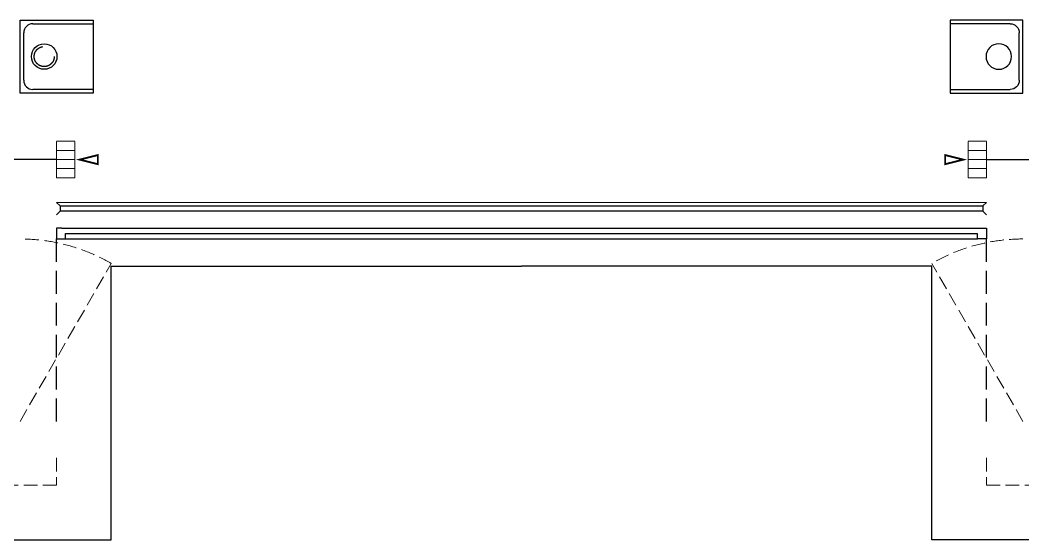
# Model space of a CAD drawing. Extents: x 2803505 to 5851001, y -1372902 to 24339.
# Drawn here: x 3038256 to 3043756, y -797786 to -794936 of the extents above; entities that cross this region are included whole.
import ezdxf

# ---------------------------------------------------------------- set-up
doc = ezdxf.new("R2010")
doc.units = 0
doc.header["$LTSCALE"] = 1000
doc.header["$MEASUREMENT"] = 0
doc.linetypes.add('#P_--_20B1_001_t3$0$DASH', pattern=[0.35, 0.25, -0.1])
doc.linetypes.add('DASH', pattern=[0.35, 0.25, -0.1])
doc.layers.get('0').update_dxf_attribs({"linetype": 'CONTINUOUS'})
for name, color, linetype in [('!!电气', 1, 'CONTINUOUS'), ('3-栏杆1', 252, 'CONTINUOUS'), ('VPIPE-凝结', 150, 'CONTINUOUS'), ('VPIPE-雨水', 4, 'DASH'), ('看线', 185, 'CONTINUOUS'), ('管', 193, 'CONTINUOUS'), ('铝合金', 144, 'CONTINUOUS')]:
    doc.layers.add(name, color=color, linetype=linetype)
for name, color, linetype, lineweight in [('WINDOW', 146, 'CONTINUOUS', 20), ('平面-分水线', 189, 'CONTINUOUS', 15), ('平面-看线', 252, 'CONTINUOUS', 15)]:
    doc.layers.add(name, color=color, linetype=linetype, lineweight=lineweight)

# ---------------------------------------------------------------- blocks, each defined once
blk = doc.blocks.new('DFSFSF')
at = {"layer": '平面-分水线'}
for p, q in [((697141.9, 775567.7), (697141.9, 775667.6)), ((697342.3, 775667.6), (697142.7, 775667.6)), ((697193.1, 775567.7), (697193.1, 775667.6)), ((697242.5, 775567.7), (697242.5, 775667.6)), ((697291.9, 775567.7), (697291.9, 775667.6)), ((697342.3, 775667.6), (697342.3, 775567.7)), ((697342.3, 775567.7), (697342.3, 775667.6)), ((697342.3, 775567.7), (697142.7, 775567.7))]:
    blk.add_line(p, q, dxfattribs=at)
blk = doc.blocks.new('DFGDGDGD')
at = {"layer": '平面-分水线', "const_width": 10}
blk.add_lwpolyline([(697267.5, 775440.7), (697242.5, 775540.7), (697217.5, 775440.7)], close=True, dxfattribs=at)
blk.add_blockref('DFSFSF', (0, 0))
blk = doc.blocks.new('A$C3EB2330C')
at = {"layer": '管', "color": 252}
for p, q in [((0, 380), (330, 380)), ((380, 330), (380, 70)), ((330, 20), (0, 20))]:
    blk.add_line(p, q, dxfattribs=at)
blk.add_lwpolyline([(400, 400), (400, 0), (0, 0), (0, 400)], close=True, dxfattribs=at)
for centre, start, end in [((330, 330), 0, 90), ((330, 70), 270, 360)]:
    blk.add_arc(centre, 50, start, end, dxfattribs=at)
blk.add_ellipse((267.5, 200), major_axis=(-49.5, -49.5), ratio=1, start_param=-0.785398, end_param=5.497787, dxfattribs=at)
blk = doc.blocks.new('A$C100F5A36')
at = {"layer": '3-栏杆1', "color": 252}
for p, q in [((34272.7, -17600.2), (34252.5, -17582.4)), ((34252.5, -17582.4), (34272.7, -17600.2)), ((39332.2, -17600.2), (39352.5, -17582.4)), ((39352.5, -17582.4), (39332.2, -17600.2)), ((34272.7, -17629.5), (34252.5, -17649.3)), ((34252.5, -17649.3), (34272.7, -17629.5)), ((34272.7, -17600.3), (39332.2, -17600.2)), ((34272.7, -17600.2), (34272.7, -17629.5)), ((39332.2, -17629.5), (34272.7, -17629.5)), ((39332.2, -17600.2), (39332.2, -17629.5)), ((39352.5, -17649.3), (39332.2, -17629.5))]:
    blk.add_line(p, q, dxfattribs=at)
at = {"layer": 'VPIPE-凝结', "color": 252}
for p, q in [((34252.5, -17347.4), (33892.5, -17347.4)), ((39352.5, -17347.4), (39712.5, -17347.4))]:
    blk.add_line(p, q, dxfattribs=at)
at = {"layer": 'VPIPE-雨水', "color": 252}
blk.add_circle((34185, -16782.4), 55, dxfattribs=at)
at = {"layer": 'WINDOW', "color": 252, "linetype": 'DASH', "ltscale": 0.3}
for points in [[(34052.5, -18782.4), (34552.5, -17916.4, 0.131652), (34052.5, -17782.4)], [(39552.5, -18782.4), (39052.5, -17916.4, -0.131652), (39552.5, -17782.4)]]:
    blk.add_lwpolyline(points, format="xyb", dxfattribs=at)
at = {"layer": '平面-看线', "color": 252}
blk.add_line((39352.5, -17582.4), (34252.5, -17582.4), dxfattribs=at)
at = {"layer": '平面-看线', "color": 252, "linetype": 'DASH', "ltscale": 0.3}
for points in [[(34252.5, -18982.4), (34252.5, -19132.4), (33102.5, -19132.4), (33102.5, -18982.4)], [(39352.5, -18982.4), (39352.5, -19132.4), (40502.5, -19132.4), (40502.5, -18982.4)]]:
    blk.add_lwpolyline(points, dxfattribs=at)
at = {"layer": '看线', "color": 252, "linetype": '#P_--_20B1_001_t3$0$DASH', "ltscale": 0.5}
for points in [[(34252.5, -18782.4), (34252.5, -17782.4)], [(39352.5, -18782.4), (39352.5, -17782.4)]]:
    blk.add_lwpolyline(points, dxfattribs=at)
at = {"layer": '看线', "color": 252}
for points in [[(14202.5, -18232.4), (14202.5, -19432.4), (34552.5, -19432.4), (34552.5, -17932.4), (36802.5, -17932.4)], [(59402.5, -18232.4), (59402.5, -19432.4), (39052.5, -19432.4), (39052.5, -17932.4), (36802.5, -17932.4)]]:
    blk.add_lwpolyline(points, dxfattribs=at)
at = {"layer": '铝合金', "color": 252}
for points in [[(34282.4, -17722.4), (34252.4, -17722.4), (34252.5, -17782.4), (34302.5, -17782.4), (34302.5, -17752.4)], [(34252.5, -17752.4), (34252.5, -17782.4), (34302.5, -17782.4), (34302.5, -17772.4), (34302.5, -17772.4), (34302.5, -17752.4)], [(34282.4, -17722.4), (39322.4, -17722.4)], [(34302.5, -17752.4), (39302.5, -17752.4)], [(39322.4, -17722.4), (39352.4, -17722.4), (39352.5, -17782.4), (39302.5, -17782.4), (39302.5, -17752.4)], [(39352.5, -17752.4), (39352.5, -17782.4), (39302.5, -17782.4), (39302.5, -17772.4), (39302.5, -17772.4), (39302.5, -17752.4)], [(34302.5, -17782.4), (39302.5, -17782.4)]]:
    blk.add_lwpolyline(points, dxfattribs=at)
at = {"color": 252, "xscale": -1, "rotation": 90}
blk.add_blockref('DFGDGDGD', (809920, 679895.1), dxfattribs=at)
at = {"color": 252, "rotation": 270}
blk.add_blockref('DFGDGDGD', (-736315.1, 679895.1), dxfattribs=at)
at = {"layer": '管', "color": 252, "rotation": 180}
blk.add_blockref('A$C3EB2330C', (34452.5, -16582.4), dxfattribs=at)
at = {"layer": '管', "color": 252, "xscale": -1, "rotation": 180}
blk.add_blockref('A$C3EB2330C', (39152.5, -16582.4), dxfattribs=at)

msp = doc.modelspace()

# ---------------------------------------------------------------- block references
at = {"layer": '!!电气'}
msp.add_blockref('A$C100F5A36', (3004203.5, -778353.6), dxfattribs=at)

doc.saveas('drawing.dxf')
